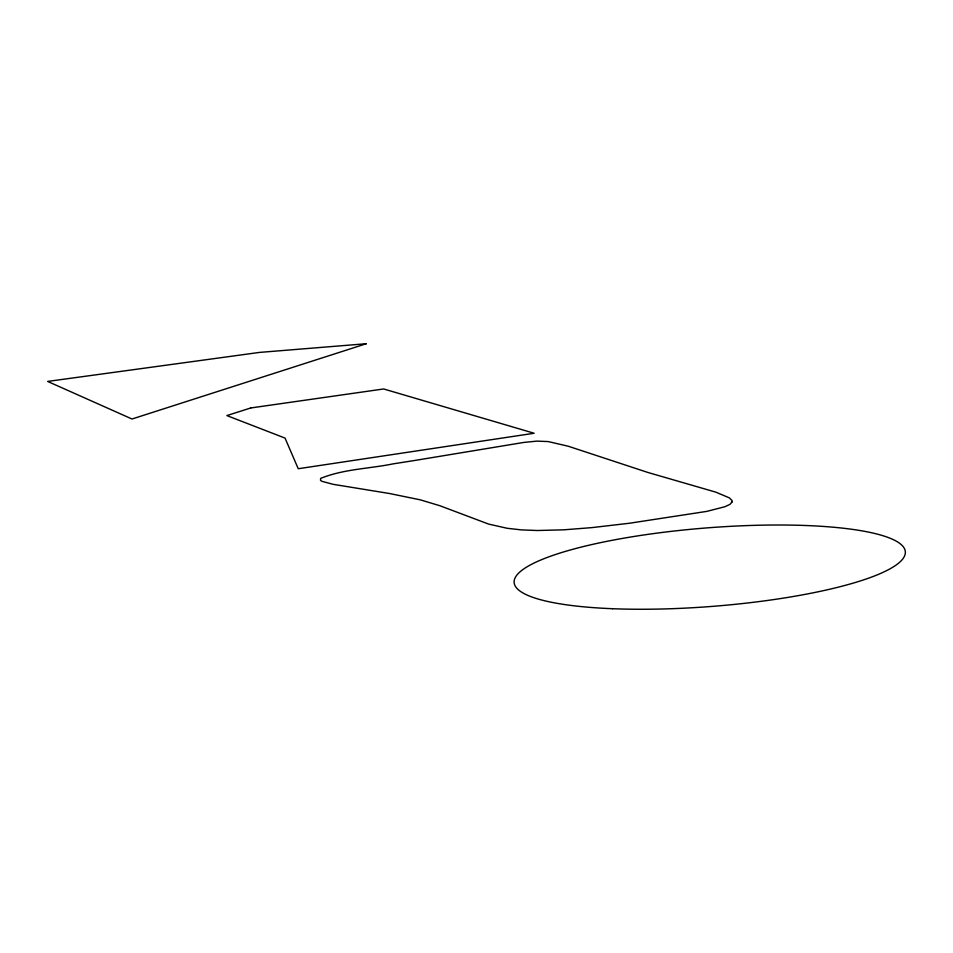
<?xml version="1.0" encoding="UTF-8"?>
<svg xmlns="http://www.w3.org/2000/svg" width="953" height="953" viewBox="0 0 953 953"><rect width="100%" height="100%" fill="white"/><g stroke="black" fill="none" stroke-linecap="round" stroke-linejoin="round"><path stroke-width="1.43" d="M732.178 501.838L730.034 504.316L724.923 506.722L706.888 511.368L629.456 523.245L591.896 527.617L563.866 529.82L537.444 530.511L521.41 529.892L507.091 528.272L488.627 524.079L439.786 505.698L420.297 499.837L389.348 493.487L333.026 484.303L322.138 481.372L320.518 480.395L320.637 478.406C343.521 469.031 369.252 468.769 393.327 463.825A589.407 75.728 -6.3 0 0 417.45 460.025L524.031 442.395L536.944 441.12L548.213 441.573L568.226 446.218L647.992 472.497L715.882 492.165L729.402 497.895L732.059 500.551L732.178 501.838M366.262 343.735L132.014 419.01L47.65 381.426L259.454 352.419L366.262 343.735M250.746 407.967L226.874 415.579L285.042 438.094L298.241 468.733L534.156 433.258L383.666 388.967L250.746 407.967M612.422 608.705A196.199 39.335 -4.5 0 0 905.35 552.43A196.199 39.335 -4.5 0 0 611.373 540.458A196.199 39.335 -4.5 0 0 612.422 608.705"/></g></svg>
